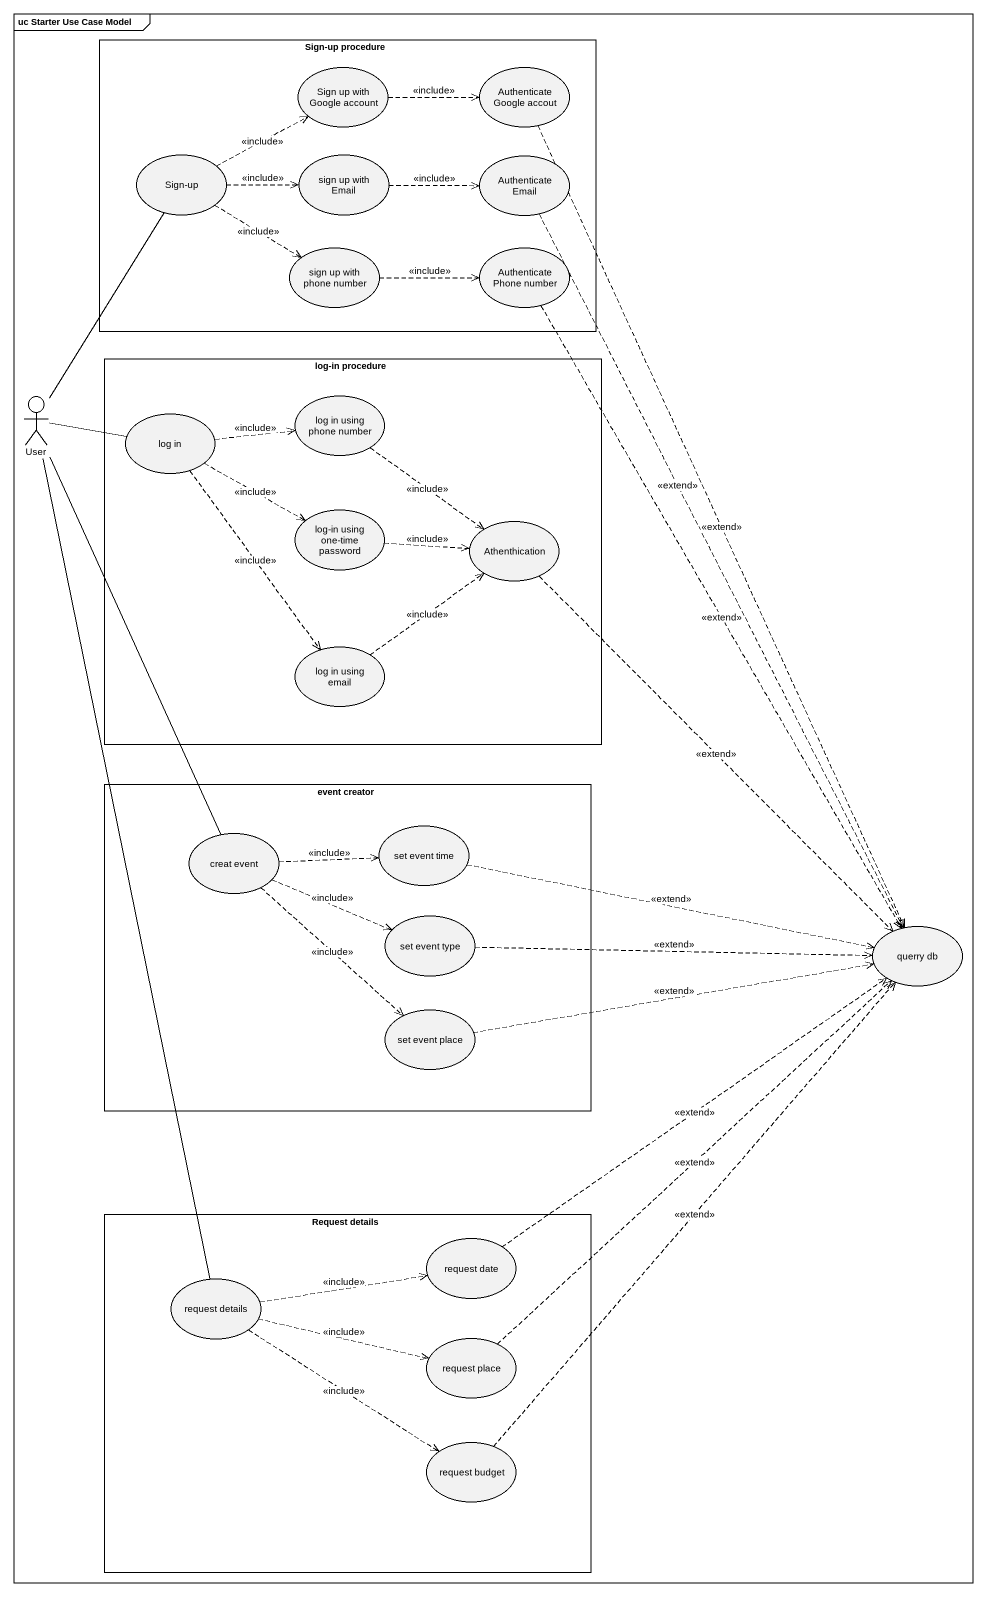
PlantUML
@startuml
mainframe uc Starter Use Case Model
rectangle "Sign-up procedure" as Sign_up_procedure {
  usecase "Sign up with Google account" as Sign_up_with_Google_account
  usecase "Authenticate Google accout" as Authenticate_Google_accout
  usecase "Sign-up" as Sign_up
  usecase "sign up with Email" as sign_up_with_Email
  usecase "Authenticate Email" as Authenticate_Email
  usecase "sign up with phone number" as sign_up_with_phone_number
  usecase "Authenticate Phone number" as Authenticate_Phone_number
}
rectangle "log-in procedure" as log_in_procedure {
  usecase "log in" as log_in
  usecase "log in using phone number" as log_in_using_phone_number
  usecase "log-in using one-time password" as log_in_using_one_time
  usecase Athenthication
  usecase "log in using email" as log_in_using_email
}
actor User
rectangle "event creator" as event_creator {
  usecase "creat event" as creat_event
  usecase "set event time" as set_event_time
  usecase "set event type" as set_event_type
  usecase "set event place" as set_event_place
}
usecase "querry db" as querry_db
rectangle "Request details" as Request_details {
  usecase "request date" as request_date
  usecase "request details" as request_details
  usecase "request place" as request_place
  usecase "request budget" as request_budget
}
Sign_up_with_Google_account .right.> Authenticate_Google_accout : <<include>>
Authenticate_Google_accout ..> querry_db : <<extend>>
Sign_up .right.> Sign_up_with_Google_account : <<include>>
Sign_up .right.> sign_up_with_Email : <<include>>
Sign_up ..> sign_up_with_phone_number : <<include>>
sign_up_with_Email .right.> Authenticate_Email : <<include>>
Authenticate_Email ..> querry_db : <<extend>>
sign_up_with_phone_number .right.> Authenticate_Phone_number : <<include>>
Authenticate_Phone_number ..> querry_db : <<extend>>
User -up- Sign_up
User -right- log_in
User -- creat_event
User -- request_details
log_in .right.> log_in_using_phone_number : <<include>>
log_in .right.> log_in_using_one_time : <<include>>
log_in ..> log_in_using_email : <<include>>
log_in_using_phone_number ..> Athenthication : <<include>>
log_in_using_one_time .right.> Athenthication : <<include>>
Athenthication ..> querry_db : <<extend>>
log_in_using_email .up.> Athenthication : <<include>>
creat_event .right.> set_event_time : <<include>>
creat_event .right.> set_event_type : <<include>>
creat_event ..> set_event_place : <<include>>
set_event_time .right.> querry_db : <<extend>>
set_event_type .right.> querry_db : <<extend>>
set_event_place .right.> querry_db : <<extend>>
request_date .up.> querry_db : <<extend>>
request_details .right.> request_date : <<include>>
request_details .right.> request_place : <<include>>
request_details ..> request_budget : <<include>>
request_place .up.> querry_db : <<extend>>
request_budget .up.> querry_db : <<extend>>
@enduml
